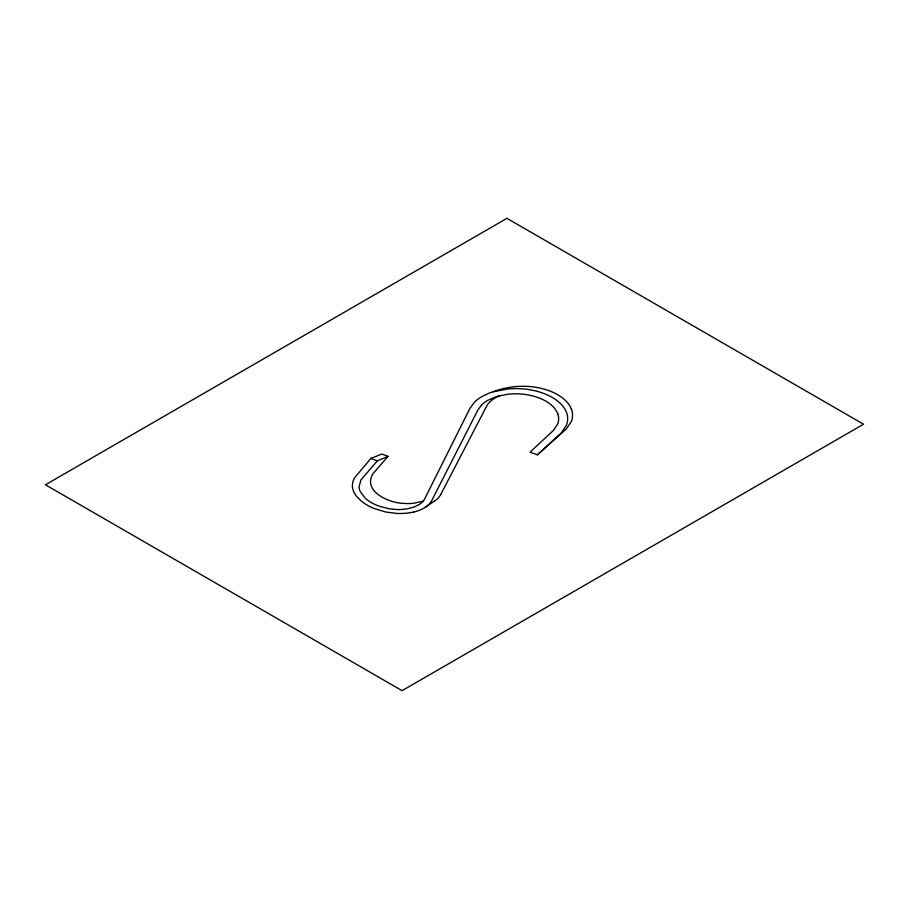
<?xml version="1.0" encoding="UTF-8"?>
<svg xmlns="http://www.w3.org/2000/svg" width="909" height="909" viewBox="0 0 909 909"><rect width="100%" height="100%" fill="white"/><g stroke="black" fill="none" stroke-linecap="round" stroke-linejoin="round"><path stroke-width="1.36" d="M440.808 494.36L487.485 404.585A38.542 22.248 0 0 1 494.882 398.097L499.348 395.779M423.105 501.177L413.106 503.336A31.724 18.316 0 0 1 402.948 503.336C388.916 502.972 362.305 491.246 373.008 473.669L388.041 456.363L381.848 454.034L370.861 458.443L354.465 477.952L352.772 481.815L352.351 486.11A46.143 26.634 0 0 0 353.681 491.689L356.248 496.007L361.168 501.007A54.051 31.213 0 0 0 373.69 508.324L385.609 511.994L396.665 513.426A37.78 21.816 0 0 0 412.334 512.324L414.015 511.949M388.041 456.363L377.258 460.863L360.884 480.032L359.078 486.747A38.189 22.043 0 0 0 360.112 491.337L365.259 498.257A44.075 25.441 0 0 0 380.564 506.665L389.37 508.813L397.04 509.54A30.565 17.646 0 0 0 400.108 509.529A31.156 17.987 0 0 0 407.539 508.745L414.118 507.029L419.185 504.518A26.668 15.396 0 0 0 424.923 498.439L469.953 408.334L474.464 402.187A48.722 28.134 0 0 1 481.6 396.756C491.826 391.256 503.291 387.95 514.824 386.655A50.552 29.19 0 0 1 524.891 386.302L528.958 386.484A46.632 26.918 0 0 1 534.958 387.154L536.912 387.473A50.586 29.202 0 0 1 571.261 408.88M481.418 405.209L477.884 410.027L431.945 500.189A32.281 18.634 0 0 1 425.423 507.188A30.792 17.771 0 0 1 414.027 511.96M557.831 413.902A40.61 23.441 0 0 1 558.546 416.958L558.649 419.015A43.95 25.372 0 0 1 557.637 424.071L553.513 430.343L530.072 452.159L537.412 454.83L561.296 432.911L566.33 425.457A52.938 30.565 0 0 0 567.659 419.447L567.602 416.981A49.063 28.327 0 0 0 566.841 413.334L565.887 410.948A53.063 30.633 0 0 0 532.526 390.256L528.504 389.518A48.484 27.997 0 0 0 522.277 388.825L518.05 388.62A52.279 30.179 0 0 0 507.608 388.972L492.803 391.87M537.412 454.83L566.352 428.9L571.238 421.708A51.131 29.52 0 0 0 572.545 415.902L572.5 413.538A47.166 27.236 0 0 0 571.772 410.016L571.352 408.868M425.412 507.177L434.4 501.177M370.861 458.443L377.258 460.863M557.762 413.913A43.723 25.247 0 0 0 528.47 395.006L525.095 394.415A39.916 23.043 0 0 0 519.857 393.927L516.323 393.813A43.155 24.918 0 0 0 507.597 394.279L496.723 396.506L488.144 400.165A40.053 23.123 0 0 0 481.418 405.209M440.785 494.36A31.804 18.362 0 0 1 434.411 501.177M506.938 218.342L45.45 484.781L402.062 690.658L863.55 424.219L506.938 218.342"/></g></svg>
